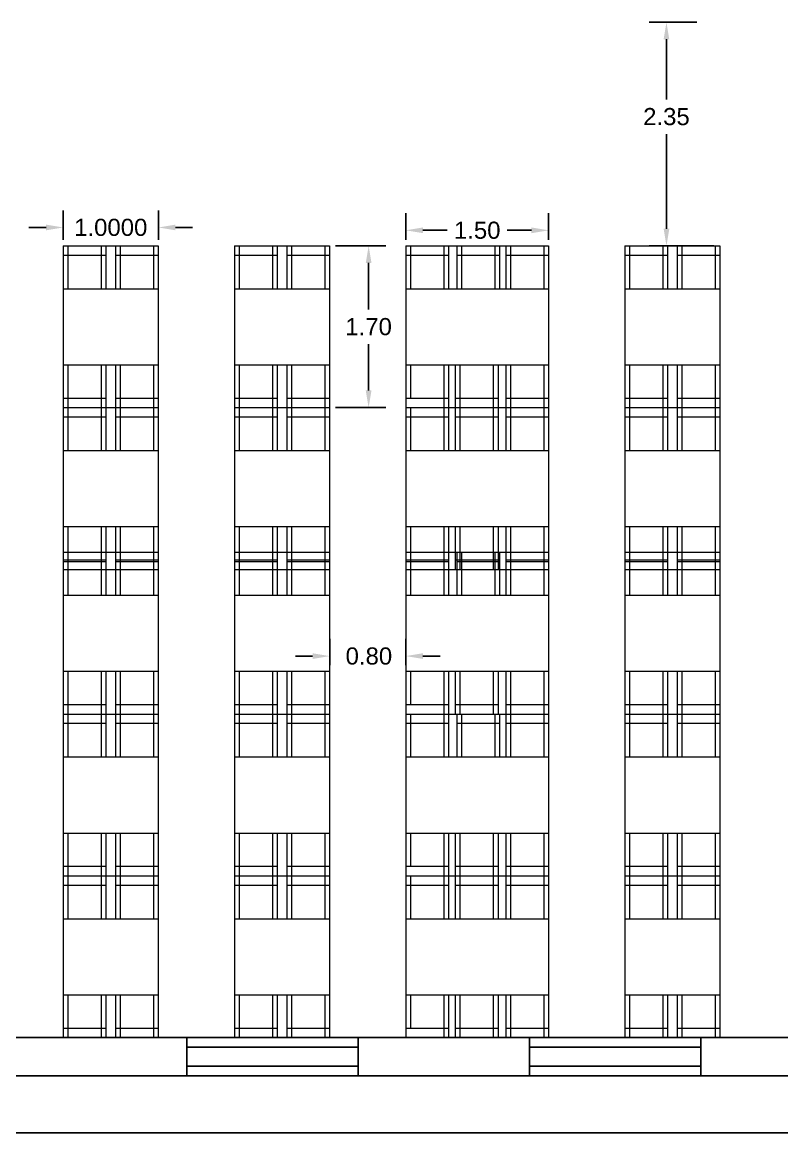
# Model space of a CAD drawing. Header units: inches. Extents: x 101 to 668, y -217 to 99.
# Drawn here: x 313.5 to 321.48, y 25.59 to 37.26 of the extents above; entities that cross this region are included whole.
import ezdxf

# ---------------------------------------------------------------- set-up
doc = ezdxf.new("R2010")
doc.units = ezdxf.units.IN
doc.header["$MEASUREMENT"] = 0
doc.layers.add('FUR', color=1, linetype='Continuous', lineweight=15)
doc.styles.get("Standard").update_dxf_attribs({"font": 'arial.ttf'})
doc.dimstyles.get("Standard").update_dxf_attribs({"dimtxt": 0.18, "dimasz": 0.18, "dimexe": 0.18, "dimexo": 0.0625, "dimgap": 0.09, "dimtad": 0, "dimtih": 1, "dimtoh": 1, "dimdec": 4, "dimzin": 0, "dimdsep": 46, "dimtxsty": 'Standard', "dimcen": 0.09, "dimadec": 0, "dimazin": 0, "dimtfac": 1, "dimtdec": 4, "dimtofl": 0, "dimtmove": 0, "dimatfit": 3, "dimfxl": 1, "dimtolj": 1, "dimtzin": 0, "dimarcsym": 0})

# ---------------------------------------------------------------- blocks, each defined once
blk = doc.blocks.new('*D119')
at = {"color": 0, "lineweight": -2}
for p, q in [((316.73, 30.505), (316.73, 30.782)), ((317.53, 30.505), (317.53, 30.782)), ((316.55, 30.602), (316.37, 30.602)), ((317.71, 30.602), (317.89, 30.602))]:
    blk.add_line(p, q, dxfattribs=at)
at = {"color": 0}
for points in [[(316.55, 30.632), (316.55, 30.572), (316.73, 30.602)], [(317.71, 30.632), (317.71, 30.572), (317.53, 30.602)]]:
    blk.add_solid(points, dxfattribs=at)
at = {"layer": 'Defpoints', "color": 0}
for p in [(317.53, 30.602), (316.73, 30.443), (317.53, 30.443)]:
    blk.add_point(p, dxfattribs=at)
at = {"color": 0, "insert": (317.142, 30.602), "char_height": 0.18, "attachment_point": 5}
blk.add_mtext('\\A1;0.80', dxfattribs=at)
blk = doc.blocks.new('*D121')
at = {"color": 0, "lineweight": -2}
for p, q in [((320.587, 37.263), (320.088, 37.263)), ((320.268, 37.083), (320.268, 36.452)), ((320.268, 35.093), (320.268, 36.088)), ((320.767, 34.913), (320.088, 34.913))]:
    blk.add_line(p, q, dxfattribs=at)
at = {"color": 0}
for points in [[(320.238, 37.083), (320.298, 37.083), (320.268, 37.263)], [(320.238, 35.093), (320.298, 35.093), (320.268, 34.913)]]:
    blk.add_solid(points, dxfattribs=at)
at = {"layer": 'Defpoints', "color": 0}
for p in [(320.268, 37.263), (320.65, 37.263), (320.83, 34.913)]:
    blk.add_point(p, dxfattribs=at)
at = {"color": 0, "insert": (320.268, 36.27), "char_height": 0.18, "attachment_point": 5}
blk.add_mtext('\\A1;2.35', dxfattribs=at)
blk = doc.blocks.new('*D122')
at = {"color": 0, "lineweight": -2}
for p, q in [((317.53, 34.975), (317.53, 35.256)), ((319.03, 34.975), (319.03, 35.256)), ((317.71, 35.076), (317.965, 35.076)), ((318.85, 35.076), (318.595, 35.076))]:
    blk.add_line(p, q, dxfattribs=at)
at = {"color": 0}
for points in [[(317.71, 35.106), (317.71, 35.046), (317.53, 35.076)], [(318.85, 35.106), (318.85, 35.046), (319.03, 35.076)]]:
    blk.add_solid(points, dxfattribs=at)
at = {"layer": 'Defpoints', "color": 0}
for p in [(319.03, 35.076), (317.53, 34.913), (319.03, 34.913)]:
    blk.add_point(p, dxfattribs=at)
at = {"color": 0, "insert": (318.28, 35.076), "char_height": 0.18, "attachment_point": 5}
blk.add_mtext('\\A1;1.50', dxfattribs=at)
blk = doc.blocks.new('*D123')
at = {"color": 0, "lineweight": -2}
for p, q in [((316.792, 34.913), (317.319, 34.913)), ((317.139, 34.733), (317.139, 34.245)), ((317.139, 33.393), (317.139, 33.881)), ((316.792, 33.213), (317.319, 33.213))]:
    blk.add_line(p, q, dxfattribs=at)
at = {"color": 0}
for points in [[(317.109, 34.733), (317.169, 34.733), (317.139, 34.913)], [(317.109, 33.393), (317.169, 33.393), (317.139, 33.213)]]:
    blk.add_solid(points, dxfattribs=at)
at = {"layer": 'Defpoints', "color": 0}
for p in [(316.73, 34.913), (317.139, 34.913), (316.73, 33.213)]:
    blk.add_point(p, dxfattribs=at)
at = {"color": 0, "insert": (317.139, 34.063), "char_height": 0.18, "attachment_point": 5}
blk.add_mtext('\\A1;1.70', dxfattribs=at)
blk = doc.blocks.new('*D124')
at = {"color": 0, "lineweight": -2}
for p, q in [((313.93, 34.975), (313.93, 35.286)), ((314.93, 34.975), (314.93, 35.286)), ((313.75, 35.106), (313.57, 35.106)), ((315.11, 35.106), (315.29, 35.106))]:
    blk.add_line(p, q, dxfattribs=at)
at = {"color": 0}
for points in [[(313.75, 35.136), (313.75, 35.076), (313.93, 35.106)], [(315.11, 35.136), (315.11, 35.076), (314.93, 35.106)]]:
    blk.add_solid(points, dxfattribs=at)
at = {"layer": 'Defpoints', "color": 0}
for p in [(314.93, 35.106), (313.93, 34.913), (314.93, 34.913)]:
    blk.add_point(p, dxfattribs=at)
at = {"color": 0, "insert": (314.43, 35.106), "char_height": 0.18, "attachment_point": 5}
blk.add_mtext('\\A1;1.0000', dxfattribs=at)

msp = doc.modelspace()

# ---------------------------------------------------------------- linework, layer by layer
for p, q in [((313.92974, 33.21289), (313.92974, 33.21289)), ((313.92974, 29.99289), (313.92974, 29.99289)), ((317.52974, 29.99289), (317.52974, 29.99289)), ((309.82974, 26.59289), (327.37474, 26.59289)), ((315.22974, 26.59289), (315.22974, 26.19289)), ((315.22974, 26.59289), (315.22974, 26.19289)), ((315.22974, 26.49289), (317.02974, 26.49289)), ((317.02974, 26.59289), (317.02974, 26.19289)), ((318.82974, 26.59289), (318.82974, 26.19289)), ((318.82974, 26.59289), (318.82974, 26.19289)), ((318.82974, 26.49289), (320.62974, 26.49289)), ((320.62974, 26.59289), (320.62974, 26.19289)), ((315.22974, 26.29289), (317.02974, 26.29289)), ((318.82974, 26.29289), (320.62974, 26.29289)), ((309.42974, 26.19289), (325.44974, 26.19289)), ((315.22974, 26.19289), (315.22974, 26.19289)), ((318.82974, 26.19289), (318.82974, 26.19289)), ((311.47974, 25.59289), (324.37974, 25.59289))]:
    msp.add_line(p, q)
at = {"layer": 'FUR', "lineweight": 20}
for p, q in [((313.92974, 34.91289), (313.92974, 33.21289)), ((313.92974, 34.91289), (314.37974, 34.91289)), ((313.92974, 34.91289), (314.92974, 34.91289)), ((313.97974, 34.91289), (313.97974, 34.46289)), ((314.32974, 34.91289), (314.32974, 34.46289)), ((314.37974, 34.91289), (314.37974, 34.46289)), ((314.47974, 34.91289), (314.92974, 34.91289)), ((314.47974, 34.91289), (314.47974, 34.46289)), ((314.52974, 34.91289), (314.52974, 34.46289)), ((314.87974, 34.91289), (314.87974, 34.46289)), ((314.92974, 34.91289), (314.92974, 34.46289)), ((314.92974, 34.91289), (314.92974, 33.66289)), ((315.72974, 34.91289), (315.72974, 33.66289)), ((315.72974, 34.91289), (315.72974, 33.21289)), ((315.72974, 34.91289), (315.72974, 34.46289)), ((315.72974, 34.91289), (316.17974, 34.91289)), ((315.72974, 34.91289), (316.72974, 34.91289)), ((315.77974, 34.91289), (315.77974, 34.46289)), ((316.12974, 34.91289), (316.12974, 34.46289)), ((316.17974, 34.91289), (316.17974, 34.46289)), ((316.27974, 34.91289), (316.72974, 34.91289)), ((316.27974, 34.91289), (316.27974, 34.46289)), ((316.32974, 34.91289), (316.32974, 34.46289)), ((316.67974, 34.91289), (316.67974, 34.46289)), ((316.72974, 34.91289), (316.72974, 34.46289)), ((316.72974, 34.91289), (316.72974, 33.66289)), ((317.52974, 34.91289), (317.52974, 33.66289)), ((317.52974, 34.91289), (317.52974, 34.46289)), ((317.52974, 34.91289), (317.97974, 34.91289)), ((317.52974, 34.91289), (319.02974, 34.91289)), ((317.57974, 34.91289), (317.57974, 34.46289)), ((317.92974, 34.91289), (317.92974, 34.46289)), ((317.97974, 34.91289), (317.97974, 34.46289)), ((318.06439, 34.91289), (318.06439, 34.46289)), ((318.11439, 34.91289), (318.11439, 34.46289)), ((318.17974, 34.91289), (318.62974, 34.91289)), ((318.46439, 34.91289), (318.46439, 34.46289)), ((318.51439, 34.91289), (318.51439, 34.46289)), ((318.57974, 34.91289), (318.57974, 34.46289)), ((318.62974, 34.91289), (318.62974, 34.46289)), ((318.97974, 34.91289), (318.97974, 34.46289)), ((319.02974, 34.91289), (319.02974, 33.21289)), ((319.02974, 34.91289), (319.02974, 34.46289)), ((319.82974, 34.91289), (319.82974, 33.21289)), ((319.82974, 34.91289), (320.27974, 34.91289)), ((319.82974, 34.91289), (320.82974, 34.91289)), ((319.87974, 34.91289), (319.87974, 34.46289)), ((320.22974, 34.91289), (320.22974, 34.46289)), ((320.27974, 34.91289), (320.27974, 34.46289)), ((320.37974, 34.91289), (320.82974, 34.91289)), ((320.37974, 34.91289), (320.37974, 34.46289)), ((320.42974, 34.91289), (320.42974, 34.46289)), ((320.77974, 34.91289), (320.77974, 34.46289)), ((320.82974, 34.91289), (320.82974, 34.46289)), ((320.82974, 34.91289), (320.82974, 33.66289)), ((314.37974, 34.81289), (313.92974, 34.81289)), ((314.92974, 34.81289), (314.47974, 34.81289)), ((316.17974, 34.81289), (315.72974, 34.81289)), ((316.72974, 34.81289), (316.27974, 34.81289)), ((317.97974, 34.81289), (317.52974, 34.81289)), ((318.51439, 34.81289), (318.06439, 34.81289)), ((319.02974, 34.81289), (318.57974, 34.81289)), ((320.27974, 34.81289), (319.82974, 34.81289)), ((320.82974, 34.81289), (320.37974, 34.81289)), ((314.47974, 34.66289), (314.47974, 34.46289)), ((315.72974, 34.66289), (315.72974, 34.46289)), ((316.27974, 34.66289), (316.27974, 34.46289)), ((317.52974, 34.66289), (317.52974, 34.46289)), ((318.06439, 34.66289), (318.06439, 34.46289)), ((320.37974, 34.66289), (320.37974, 34.46289)), ((313.92974, 34.46289), (314.47974, 34.46289)), ((314.47974, 34.46289), (314.92974, 34.46289)), ((315.72974, 34.46289), (315.72974, 33.66289)), ((315.72974, 34.46289), (316.27974, 34.46289)), ((316.27974, 34.46289), (316.72974, 34.46289)), ((317.52974, 34.46289), (318.06439, 34.46289)), ((317.52974, 34.46289), (317.52974, 33.66289)), ((318.06439, 34.46289), (318.57974, 34.46289)), ((318.57974, 34.46289), (319.02974, 34.46289)), ((319.82974, 34.46289), (320.37974, 34.46289)), ((320.37974, 34.46289), (320.82974, 34.46289)), ((313.92974, 33.66289), (314.47974, 33.66289)), ((313.97974, 33.66289), (313.97974, 33.21289)), ((314.32974, 33.66289), (314.32974, 33.21289)), ((314.37974, 33.66289), (314.37974, 33.21289)), ((314.47974, 33.66289), (314.92974, 33.66289)), ((314.47974, 33.66289), (314.47974, 33.21289)), ((314.52974, 33.66289), (314.52974, 33.21289)), ((314.87974, 33.66289), (314.87974, 33.21289)), ((314.92974, 33.66289), (314.92974, 33.21289)), ((314.92974, 33.66289), (314.92974, 33.21289)), ((315.72974, 33.66289), (315.72974, 33.21289)), ((315.72974, 33.66289), (316.27974, 33.66289)), ((315.77974, 33.66289), (315.77974, 33.21289)), ((316.12974, 33.66289), (316.12974, 33.21289)), ((316.17974, 33.66289), (316.17974, 33.21289)), ((316.27974, 33.66289), (316.72974, 33.66289)), ((316.27974, 33.66289), (316.27974, 33.21289)), ((316.32974, 33.66289), (316.32974, 33.21289)), ((316.67974, 33.66289), (316.67974, 33.21289)), ((316.72974, 33.66289), (316.72974, 33.21289)), ((316.72974, 33.66289), (316.72974, 33.21289)), ((317.52974, 33.66289), (318.04895, 33.66289)), ((317.52974, 33.66289), (317.52974, 33.21289)), ((317.57974, 33.66289), (317.57974, 33.31289)), ((317.92974, 33.66289), (317.92974, 33.21289)), ((317.97974, 33.66289), (317.97974, 33.21289)), ((318.04895, 33.66289), (318.57974, 33.66289)), ((318.04895, 33.66289), (318.04895, 33.21289)), ((318.09895, 33.66289), (318.09895, 33.21289)), ((318.44895, 33.66289), (318.44895, 33.21289)), ((318.49895, 33.66289), (318.49895, 33.21289)), ((318.57974, 33.66289), (319.02974, 33.66289)), ((318.57974, 33.66289), (318.57974, 33.21289)), ((318.62974, 33.66289), (318.62974, 33.21289)), ((318.97974, 33.66289), (318.97974, 33.21289)), ((319.02974, 33.66289), (319.02974, 33.21289)), ((319.82974, 33.66289), (320.37974, 33.66289)), ((319.87974, 33.66289), (319.87974, 33.21289)), ((320.22974, 33.66289), (320.22974, 33.21289)), ((320.27974, 33.66289), (320.27974, 33.21289)), ((320.37974, 33.66289), (320.82974, 33.66289)), ((320.37974, 33.66289), (320.37974, 33.21289)), ((320.42974, 33.66289), (320.42974, 33.21289)), ((320.77974, 33.66289), (320.77974, 33.21289)), ((320.82974, 33.66289), (320.82974, 33.21289)), ((320.82974, 33.66289), (320.82974, 33.21289)), ((313.92974, 33.31289), (314.37974, 33.31289)), ((314.47974, 33.31289), (314.92974, 33.31289)), ((315.72974, 33.31289), (316.17974, 33.31289)), ((316.27974, 33.31289), (316.72974, 33.31289)), ((317.52974, 33.31289), (317.97974, 33.31289)), ((318.04895, 33.31289), (318.49895, 33.31289)), ((318.57974, 33.31289), (319.02974, 33.31289)), ((319.82974, 33.31289), (320.27974, 33.31289)), ((320.37974, 33.31289), (320.82974, 33.31289)), ((313.92974, 33.21289), (314.37974, 33.21289)), ((313.92974, 33.21289), (314.92974, 33.21289)), ((313.92974, 33.21289), (313.92974, 31.51289)), ((313.92974, 33.21289), (314.37974, 33.21289)), ((313.92974, 33.21289), (314.92974, 33.21289)), ((313.97974, 33.21289), (313.97974, 32.76289)), ((314.32974, 33.21289), (314.32974, 32.76289)), ((314.37974, 33.21289), (314.37974, 32.76289)), ((314.47974, 33.21289), (314.92974, 33.21289)), ((314.47974, 33.21289), (314.47974, 32.76289)), ((314.52974, 33.21289), (314.52974, 32.76289)), ((314.57974, 33.21289), (314.92974, 33.21289)), ((314.87974, 33.21289), (314.87974, 32.76289)), ((314.92974, 33.21289), (314.92974, 32.76289)), ((314.92974, 33.21289), (314.92974, 31.96289)), ((315.72974, 33.21289), (316.17974, 33.21289)), ((315.72974, 33.21289), (316.72974, 33.21289)), ((315.72974, 33.21289), (315.72974, 31.96289)), ((315.72974, 33.21289), (315.72974, 32.76289)), ((315.72974, 33.21289), (315.72974, 31.51289)), ((315.72974, 33.21289), (316.17974, 33.21289)), ((315.72974, 33.21289), (316.72974, 33.21289)), ((315.77974, 33.21289), (315.77974, 32.76289)), ((316.12974, 33.21289), (316.12974, 32.76289)), ((316.17974, 33.21289), (316.17974, 32.76289)), ((316.27974, 33.21289), (316.72974, 33.21289)), ((316.27974, 33.21289), (316.27974, 32.76289)), ((316.32974, 33.21289), (316.32974, 32.76289)), ((316.37974, 33.21289), (316.72974, 33.21289)), ((316.67974, 33.21289), (316.67974, 32.76289)), ((316.72974, 33.21289), (316.72974, 32.76289)), ((316.72974, 33.21289), (316.72974, 31.96289)), ((317.52974, 33.21289), (317.97974, 33.21289)), ((317.52974, 33.21289), (319.02974, 33.21289)), ((317.52974, 33.21289), (317.52974, 31.96289)), ((317.52974, 33.21289), (317.52974, 32.76289)), ((317.52974, 33.21289), (317.97974, 33.21289)), ((317.52974, 33.21289), (319.02974, 33.21289)), ((317.57974, 33.21289), (317.57974, 32.76289)), ((317.92974, 33.21289), (317.92974, 32.76289)), ((317.97974, 33.21289), (317.97974, 32.76289)), ((318.04895, 33.21289), (318.04895, 32.76289)), ((318.09895, 33.21289), (318.09895, 32.76289)), ((318.17974, 33.21289), (318.62974, 33.21289)), ((318.17974, 33.21289), (318.62974, 33.21289)), ((318.44895, 33.21289), (318.44895, 32.76289)), ((318.49895, 33.21289), (318.49895, 32.76289)), ((318.57974, 33.21289), (318.57974, 32.76289)), ((318.62974, 33.21289), (318.62974, 32.76289)), ((318.97974, 33.21289), (318.97974, 32.76289)), ((319.02974, 33.21289), (319.02974, 31.51289)), ((319.02974, 33.21289), (319.02974, 32.76289)), ((319.82974, 33.21289), (320.27974, 33.21289)), ((319.82974, 33.21289), (320.82974, 33.21289)), ((319.82974, 33.21289), (319.82974, 31.51289)), ((319.82974, 33.21289), (319.82974, 31.51289)), ((319.82974, 33.21289), (320.27974, 33.21289)), ((319.82974, 33.21289), (320.82974, 33.21289)), ((319.87974, 33.21289), (319.87974, 32.76289)), ((320.22974, 33.21289), (320.22974, 32.76289)), ((320.27974, 33.21289), (320.27974, 32.76289)), ((320.37974, 33.21289), (320.82974, 33.21289)), ((320.37974, 33.21289), (320.37974, 32.76289)), ((320.42974, 33.21289), (320.42974, 32.76289)), ((320.47974, 33.21289), (320.82974, 33.21289)), ((320.77974, 33.21289), (320.77974, 32.76289)), ((320.82974, 33.21289), (320.82974, 32.76289)), ((320.82974, 33.21289), (320.82974, 31.96289)), ((314.37974, 33.11289), (313.92974, 33.11289)), ((314.92974, 33.11289), (314.47974, 33.11289)), ((316.17974, 33.11289), (315.72974, 33.11289)), ((316.72974, 33.11289), (316.27974, 33.11289)), ((317.97974, 33.11289), (317.52974, 33.11289)), ((318.49895, 33.11289), (318.04895, 33.11289)), ((319.02974, 33.11289), (318.57974, 33.11289)), ((320.27974, 33.11289), (319.82974, 33.11289)), ((320.82974, 33.11289), (320.37974, 33.11289)), ((314.47974, 32.96289), (314.47974, 32.76289)), ((315.72974, 32.96289), (315.72974, 32.76289)), ((316.27974, 32.96289), (316.27974, 32.76289)), ((317.52974, 32.96289), (317.52974, 32.76289)), ((320.37974, 32.96289), (320.37974, 32.76289)), ((313.92974, 32.76289), (314.47974, 32.76289)), ((314.47974, 32.76289), (314.92974, 32.76289)), ((315.72974, 32.76289), (315.72974, 31.96289)), ((315.72974, 32.76289), (316.27974, 32.76289)), ((316.27974, 32.76289), (316.72974, 32.76289)), ((317.52974, 32.76289), (318.06439, 32.76289)), ((317.52974, 32.76289), (317.52974, 31.96289)), ((318.06439, 32.76289), (318.57974, 32.76289)), ((318.57974, 32.76289), (319.02974, 32.76289)), ((319.82974, 32.76289), (320.37974, 32.76289)), ((320.37974, 32.76289), (320.82974, 32.76289)), ((313.92974, 31.96289), (314.47974, 31.96289)), ((313.97974, 31.96289), (313.97974, 31.51289)), ((314.32974, 31.96289), (314.32974, 31.51289)), ((314.37974, 31.96289), (314.37974, 31.51289)), ((314.47974, 31.96289), (314.92974, 31.96289)), ((314.47974, 31.96289), (314.47974, 31.51289)), ((314.52974, 31.96289), (314.52974, 31.51289)), ((314.87974, 31.96289), (314.87974, 31.51289)), ((314.92974, 31.96289), (314.92974, 31.51289)), ((314.92974, 31.96289), (314.92974, 31.51289)), ((315.72974, 31.96289), (315.72974, 31.51289)), ((315.72974, 31.96289), (316.27974, 31.96289)), ((315.77974, 31.96289), (315.77974, 31.51289)), ((316.12974, 31.96289), (316.12974, 31.51289)), ((316.17974, 31.96289), (316.17974, 31.51289)), ((316.27974, 31.96289), (316.72974, 31.96289)), ((316.27974, 31.96289), (316.27974, 31.51289)), ((316.32974, 31.96289), (316.32974, 31.51289)), ((316.67974, 31.96289), (316.67974, 31.51289)), ((316.72974, 31.96289), (316.72974, 31.51289)), ((316.72974, 31.96289), (316.72974, 31.51289)), ((317.52974, 31.96289), (318.04895, 31.96289)), ((317.52974, 31.96289), (317.52974, 31.51289)), ((317.57974, 31.96289), (317.57974, 31.61289)), ((317.92974, 31.96289), (317.92974, 31.51289)), ((317.97974, 31.96289), (317.97974, 31.51289)), ((318.04895, 31.96289), (318.57974, 31.96289)), ((318.04895, 31.96289), (318.04895, 31.51289)), ((318.09895, 31.96289), (318.09895, 31.51289)), ((318.44895, 31.96289), (318.44895, 31.51289)), ((318.49895, 31.96289), (318.49895, 31.51289)), ((318.57974, 31.96289), (319.02974, 31.96289)), ((318.57974, 31.96289), (318.57974, 31.51289)), ((318.62974, 31.96289), (318.62974, 31.51289)), ((318.97974, 31.96289), (318.97974, 31.51289)), ((319.02974, 31.96289), (319.02974, 31.51289)), ((319.82974, 31.96289), (320.37974, 31.96289)), ((319.87974, 31.96289), (319.87974, 31.51289)), ((320.22974, 31.96289), (320.22974, 31.51289)), ((320.27974, 31.96289), (320.27974, 31.51289)), ((320.37974, 31.96289), (320.82974, 31.96289)), ((320.37974, 31.96289), (320.37974, 31.51289)), ((320.42974, 31.96289), (320.42974, 31.51289)), ((320.77974, 31.96289), (320.77974, 31.51289)), ((320.82974, 31.96289), (320.82974, 31.51289)), ((320.82974, 31.96289), (320.82974, 31.51289)), ((313.92974, 31.69289), (313.92974, 29.99289)), ((313.92974, 31.69289), (314.37974, 31.69289)), ((313.92974, 31.69289), (314.92974, 31.69289)), ((313.97974, 31.69289), (313.97974, 31.24289)), ((314.32974, 31.69289), (314.32974, 31.24289)), ((314.37974, 31.69289), (314.37974, 31.24289)), ((314.47974, 31.69289), (314.92974, 31.69289)), ((314.47974, 31.69289), (314.47974, 31.24289)), ((314.52974, 31.69289), (314.52974, 31.24289)), ((314.87974, 31.69289), (314.87974, 31.24289)), ((314.92974, 31.69289), (314.92974, 31.24289)), ((314.92974, 31.69289), (314.92974, 30.44289)), ((315.72974, 31.69289), (315.72974, 30.44289)), ((315.72974, 31.69289), (315.72974, 29.99289)), ((315.72974, 31.69289), (315.72974, 31.24289)), ((315.72974, 31.69289), (316.17974, 31.69289)), ((315.72974, 31.69289), (316.72974, 31.69289)), ((315.77974, 31.69289), (315.77974, 31.24289)), ((316.12974, 31.69289), (316.12974, 31.24289)), ((316.17974, 31.69289), (316.17974, 31.24289)), ((316.27974, 31.69289), (316.72974, 31.69289)), ((316.27974, 31.69289), (316.27974, 31.24289)), ((316.32974, 31.69289), (316.32974, 31.24289)), ((316.67974, 31.69289), (316.67974, 31.24289)), ((316.72974, 31.69289), (316.72974, 31.24289)), ((316.72974, 31.69289), (316.72974, 30.44289)), ((317.52974, 31.69289), (317.52974, 30.44289)), ((317.52974, 31.69289), (317.52974, 31.24289)), ((317.52974, 31.69289), (317.97974, 31.69289)), ((317.52974, 31.69289), (319.02974, 31.69289)), ((317.57974, 31.69289), (317.57974, 31.24289)), ((317.92974, 31.69289), (317.92974, 31.24289)), ((317.97974, 31.69289), (317.97974, 31.24289)), ((318.06439, 31.69289), (318.06439, 31.24289)), ((318.11439, 31.69289), (318.11439, 31.24289)), ((318.17974, 31.69289), (318.62974, 31.69289)), ((318.46439, 31.69289), (318.46439, 31.24289)), ((318.51439, 31.69289), (318.51439, 31.24289)), ((318.57974, 31.69289), (318.57974, 31.24289)), ((318.62974, 31.69289), (318.62974, 31.24289)), ((318.97974, 31.69289), (318.97974, 31.24289)), ((319.02974, 31.69289), (319.02974, 29.99289)), ((319.02974, 31.69289), (319.02974, 31.24289)), ((319.82974, 31.69289), (319.82974, 29.99289)), ((319.82974, 31.69289), (320.27974, 31.69289)), ((319.82974, 31.69289), (320.82974, 31.69289)), ((319.87974, 31.69289), (319.87974, 31.24289)), ((320.22974, 31.69289), (320.22974, 31.24289)), ((320.27974, 31.69289), (320.27974, 31.24289)), ((320.37974, 31.69289), (320.82974, 31.69289)), ((320.37974, 31.69289), (320.37974, 31.24289)), ((320.42974, 31.69289), (320.42974, 31.24289)), ((320.77974, 31.69289), (320.77974, 31.24289)), ((320.82974, 31.69289), (320.82974, 31.24289)), ((320.82974, 31.69289), (320.82974, 30.44289)), ((313.92974, 31.61289), (314.37974, 31.61289)), ((314.37974, 31.59289), (313.92974, 31.59289)), ((313.92974, 31.51289), (314.37974, 31.51289)), ((313.92974, 31.51289), (314.92974, 31.51289)), ((314.47974, 31.61289), (314.92974, 31.61289)), ((314.92974, 31.59289), (314.47974, 31.59289)), ((314.57974, 31.51289), (314.92974, 31.51289)), ((315.72974, 31.61289), (316.17974, 31.61289)), ((316.17974, 31.59289), (315.72974, 31.59289)), ((315.72974, 31.51289), (316.17974, 31.51289)), ((315.72974, 31.51289), (316.72974, 31.51289)), ((316.27974, 31.61289), (316.72974, 31.61289)), ((316.72974, 31.59289), (316.27974, 31.59289)), ((316.37974, 31.51289), (316.72974, 31.51289)), ((317.52974, 31.61289), (317.97974, 31.61289)), ((317.97974, 31.59289), (317.52974, 31.59289)), ((317.52974, 31.51289), (317.97974, 31.51289)), ((317.52974, 31.51289), (319.02974, 31.51289)), ((318.04895, 31.61289), (318.49895, 31.61289)), ((318.51439, 31.59289), (318.06439, 31.59289)), ((318.17974, 31.51289), (318.62974, 31.51289)), ((318.57974, 31.61289), (319.02974, 31.61289)), ((319.02974, 31.59289), (318.57974, 31.59289)), ((319.82974, 31.61289), (320.27974, 31.61289)), ((320.27974, 31.59289), (319.82974, 31.59289)), ((319.82974, 31.51289), (320.27974, 31.51289)), ((319.82974, 31.51289), (320.82974, 31.51289)), ((320.37974, 31.61289), (320.82974, 31.61289)), ((320.82974, 31.59289), (320.37974, 31.59289)), ((320.47974, 31.51289), (320.82974, 31.51289)), ((314.47974, 31.44289), (314.47974, 31.24289)), ((315.72974, 31.44289), (315.72974, 31.24289)), ((316.27974, 31.44289), (316.27974, 31.24289)), ((317.52974, 31.44289), (317.52974, 31.24289)), ((318.06439, 31.44289), (318.06439, 31.24289)), ((320.37974, 31.44289), (320.37974, 31.24289)), ((313.92974, 31.24289), (314.47974, 31.24289)), ((314.47974, 31.24289), (314.92974, 31.24289)), ((315.72974, 31.24289), (315.72974, 30.44289)), ((315.72974, 31.24289), (316.27974, 31.24289)), ((316.27974, 31.24289), (316.72974, 31.24289)), ((317.52974, 31.24289), (318.06439, 31.24289)), ((317.52974, 31.24289), (317.52974, 30.44289)), ((318.06439, 31.24289), (318.57974, 31.24289)), ((318.57974, 31.24289), (319.02974, 31.24289)), ((319.82974, 31.24289), (320.37974, 31.24289)), ((320.37974, 31.24289), (320.82974, 31.24289)), ((313.92974, 30.44289), (314.47974, 30.44289)), ((313.97974, 30.44289), (313.97974, 29.99289)), ((314.32974, 30.44289), (314.32974, 29.99289)), ((314.37974, 30.44289), (314.37974, 29.99289)), ((314.47974, 30.44289), (314.92974, 30.44289)), ((314.47974, 30.44289), (314.47974, 29.99289)), ((314.52974, 30.44289), (314.52974, 29.99289)), ((314.87974, 30.44289), (314.87974, 29.99289)), ((314.92974, 30.44289), (314.92974, 29.99289)), ((314.92974, 30.44289), (314.92974, 29.99289)), ((315.72974, 30.44289), (315.72974, 29.99289)), ((315.72974, 30.44289), (316.27974, 30.44289)), ((315.77974, 30.44289), (315.77974, 29.99289)), ((316.12974, 30.44289), (316.12974, 29.99289)), ((316.17974, 30.44289), (316.17974, 29.99289)), ((316.27974, 30.44289), (316.72974, 30.44289)), ((316.27974, 30.44289), (316.27974, 29.99289)), ((316.32974, 30.44289), (316.32974, 29.99289)), ((316.67974, 30.44289), (316.67974, 29.99289)), ((316.72974, 30.44289), (316.72974, 29.99289)), ((316.72974, 30.44289), (316.72974, 29.99289)), ((317.52974, 30.44289), (318.04895, 30.44289)), ((317.52974, 30.44289), (317.52974, 29.99289)), ((317.57974, 30.44289), (317.57974, 30.09289)), ((317.92974, 30.44289), (317.92974, 29.99289)), ((317.97974, 30.44289), (317.97974, 29.99289)), ((318.04895, 30.44289), (318.57974, 30.44289)), ((318.04895, 30.44289), (318.04895, 29.99289)), ((318.09895, 30.44289), (318.09895, 29.99289)), ((318.44895, 30.44289), (318.44895, 29.99289)), ((318.49895, 30.44289), (318.49895, 29.99289)), ((318.57974, 30.44289), (319.02974, 30.44289)), ((318.57974, 30.44289), (318.57974, 29.99289)), ((318.62974, 30.44289), (318.62974, 29.99289)), ((318.97974, 30.44289), (318.97974, 29.99289)), ((319.02974, 30.44289), (319.02974, 29.99289)), ((319.82974, 30.44289), (320.37974, 30.44289)), ((319.87974, 30.44289), (319.87974, 29.99289)), ((320.22974, 30.44289), (320.22974, 29.99289)), ((320.27974, 30.44289), (320.27974, 29.99289)), ((320.37974, 30.44289), (320.82974, 30.44289)), ((320.37974, 30.44289), (320.37974, 29.99289)), ((320.42974, 30.44289), (320.42974, 29.99289)), ((320.77974, 30.44289), (320.77974, 29.99289)), ((320.82974, 30.44289), (320.82974, 29.99289)), ((320.82974, 30.44289), (320.82974, 29.99289)), ((313.92974, 30.09289), (314.37974, 30.09289)), ((313.92974, 29.99289), (313.92974, 28.29289)), ((313.92974, 29.99289), (314.37974, 29.99289)), ((313.92974, 29.99289), (314.92974, 29.99289)), ((313.92974, 29.99289), (314.37974, 29.99289)), ((313.92974, 29.99289), (314.92974, 29.99289)), ((313.92974, 29.99289), (314.37974, 29.99289)), ((313.92974, 29.99289), (314.92974, 29.99289)), ((313.97974, 29.99289), (313.97974, 29.54289)), ((314.32974, 29.99289), (314.32974, 29.54289)), ((314.37974, 29.99289), (314.37974, 29.54289)), ((314.47974, 30.09289), (314.92974, 30.09289)), ((314.47974, 29.99289), (314.92974, 29.99289)), ((314.47974, 29.99289), (314.47974, 29.54289)), ((314.47974, 29.99289), (314.92974, 29.99289)), ((314.52974, 29.99289), (314.52974, 29.54289)), ((314.57974, 29.99289), (314.92974, 29.99289)), ((314.87974, 29.99289), (314.87974, 29.54289)), ((314.92974, 29.99289), (314.92974, 29.54289)), ((314.92974, 29.99289), (314.92974, 28.74289)), ((315.72974, 30.09289), (316.17974, 30.09289)), ((315.72974, 29.99289), (315.72974, 28.29289)), ((315.72974, 29.99289), (316.17974, 29.99289)), ((315.72974, 29.99289), (316.72974, 29.99289)), ((315.72974, 29.99289), (315.72974, 28.74289)), ((315.72974, 29.99289), (315.72974, 29.54289)), ((315.72974, 29.99289), (316.17974, 29.99289)), ((315.72974, 29.99289), (316.72974, 29.99289)), ((315.72974, 29.99289), (316.17974, 29.99289)), ((315.72974, 29.99289), (316.72974, 29.99289)), ((315.77974, 29.99289), (315.77974, 29.54289)), ((316.12974, 29.99289), (316.12974, 29.54289)), ((316.17974, 29.99289), (316.17974, 29.54289)), ((316.27974, 30.09289), (316.72974, 30.09289)), ((316.27974, 29.99289), (316.72974, 29.99289)), ((316.27974, 29.99289), (316.27974, 29.54289)), ((316.27974, 29.99289), (316.72974, 29.99289)), ((316.32974, 29.99289), (316.32974, 29.54289)), ((316.37974, 29.99289), (316.72974, 29.99289)), ((316.67974, 29.99289), (316.67974, 29.54289)), ((316.72974, 29.99289), (316.72974, 29.54289)), ((316.72974, 29.99289), (316.72974, 28.74289)), ((317.52974, 30.09289), (317.97974, 30.09289)), ((317.52974, 29.99289), (317.52974, 28.74289)), ((317.52974, 29.99289), (317.52974, 29.54289)), ((317.52974, 29.99289), (317.97974, 29.99289)), ((317.52974, 29.99289), (319.02974, 29.99289)), ((317.52974, 29.99289), (317.97974, 29.99289)), ((317.52974, 29.99289), (319.02974, 29.99289)), ((317.52974, 29.99289), (317.97974, 29.99289)), ((317.52974, 29.99289), (319.02974, 29.99289)), ((317.57974, 29.99289), (317.57974, 29.54289)), ((317.92974, 29.99289), (317.92974, 29.54289)), ((317.97974, 29.99289), (317.97974, 29.54289)), ((318.04895, 30.09289), (318.49895, 30.09289)), ((318.06439, 29.99289), (318.06439, 29.54289)), ((318.11439, 29.99289), (318.11439, 29.54289)), ((318.17974, 29.99289), (318.62974, 29.99289)), ((318.17974, 29.99289), (318.62974, 29.99289)), ((318.17974, 29.99289), (318.62974, 29.99289)), ((318.46439, 29.99289), (318.46439, 29.54289)), ((318.51439, 29.99289), (318.51439, 29.54289)), ((318.57974, 30.09289), (319.02974, 30.09289)), ((318.57974, 29.99289), (318.57974, 29.54289)), ((318.62974, 29.99289), (318.62974, 29.54289)), ((318.97974, 29.99289), (318.97974, 29.54289)), ((319.02974, 29.99289), (319.02974, 28.29289)), ((319.02974, 29.99289), (319.02974, 29.54289)), ((319.82974, 30.09289), (320.27974, 30.09289)), ((319.82974, 29.99289), (319.82974, 28.29289)), ((319.82974, 29.99289), (319.82974, 28.29289)), ((319.82974, 29.99289), (320.27974, 29.99289)), ((319.82974, 29.99289), (320.82974, 29.99289)), ((319.82974, 29.99289), (320.27974, 29.99289)), ((319.82974, 29.99289), (320.82974, 29.99289)), ((319.82974, 29.99289), (320.27974, 29.99289)), ((319.82974, 29.99289), (320.82974, 29.99289)), ((319.87974, 29.99289), (319.87974, 29.54289)), ((320.22974, 29.99289), (320.22974, 29.54289)), ((320.27974, 29.99289), (320.27974, 29.54289)), ((320.37974, 30.09289), (320.82974, 30.09289)), ((320.37974, 29.99289), (320.82974, 29.99289)), ((320.37974, 29.99289), (320.37974, 29.54289)), ((320.37974, 29.99289), (320.82974, 29.99289)), ((320.42974, 29.99289), (320.42974, 29.54289)), ((320.47974, 29.99289), (320.82974, 29.99289)), ((320.77974, 29.99289), (320.77974, 29.54289)), ((320.82974, 29.99289), (320.82974, 29.54289)), ((320.82974, 29.99289), (320.82974, 28.74289)), ((314.37974, 29.89289), (313.92974, 29.89289)), ((314.92974, 29.89289), (314.47974, 29.89289)), ((316.17974, 29.89289), (315.72974, 29.89289)), ((316.72974, 29.89289), (316.27974, 29.89289)), ((317.97974, 29.89289), (317.52974, 29.89289)), ((318.51439, 29.89289), (318.06439, 29.89289)), ((319.02974, 29.89289), (318.57974, 29.89289)), ((320.27974, 29.89289), (319.82974, 29.89289)), ((320.82974, 29.89289), (320.37974, 29.89289)), ((314.47974, 29.74289), (314.47974, 29.54289)), ((315.72974, 29.74289), (315.72974, 29.54289)), ((316.27974, 29.74289), (316.27974, 29.54289)), ((317.52974, 29.74289), (317.52974, 29.54289)), ((318.06439, 29.74289), (318.06439, 29.54289)), ((320.37974, 29.74289), (320.37974, 29.54289)), ((313.92974, 29.54289), (314.47974, 29.54289)), ((314.47974, 29.54289), (314.92974, 29.54289)), ((315.72974, 29.54289), (316.27974, 29.54289)), ((315.72974, 29.54289), (315.72974, 28.74289)), ((316.27974, 29.54289), (316.72974, 29.54289)), ((317.52974, 29.54289), (318.06439, 29.54289)), ((317.52974, 29.54289), (317.52974, 28.74289)), ((318.06439, 29.54289), (318.57974, 29.54289)), ((318.57974, 29.54289), (319.02974, 29.54289)), ((319.82974, 29.54289), (320.37974, 29.54289)), ((320.37974, 29.54289), (320.82974, 29.54289)), ((313.92974, 28.74289), (314.47974, 28.74289)), ((313.97974, 28.74289), (313.97974, 28.29289)), ((314.32974, 28.74289), (314.32974, 28.29289)), ((314.37974, 28.74289), (314.37974, 28.29289)), ((314.47974, 28.74289), (314.92974, 28.74289)), ((314.47974, 28.74289), (314.47974, 28.29289)), ((314.52974, 28.74289), (314.52974, 28.29289)), ((314.87974, 28.74289), (314.87974, 28.29289)), ((314.92974, 28.74289), (314.92974, 28.29289)), ((314.92974, 28.74289), (314.92974, 28.29289)), ((315.72974, 28.74289), (316.27974, 28.74289)), ((315.72974, 28.74289), (315.72974, 28.29289)), ((315.77974, 28.74289), (315.77974, 28.29289)), ((316.12974, 28.74289), (316.12974, 28.29289)), ((316.17974, 28.74289), (316.17974, 28.29289)), ((316.27974, 28.74289), (316.72974, 28.74289)), ((316.27974, 28.74289), (316.27974, 28.29289)), ((316.32974, 28.74289), (316.32974, 28.29289)), ((316.67974, 28.74289), (316.67974, 28.29289)), ((316.72974, 28.74289), (316.72974, 28.29289)), ((316.72974, 28.74289), (316.72974, 28.29289)), ((317.52974, 28.74289), (318.04895, 28.74289)), ((317.52974, 28.74289), (317.52974, 28.29289)), ((317.57974, 28.74289), (317.57974, 28.39289)), ((317.92974, 28.74289), (317.92974, 28.29289)), ((317.97974, 28.74289), (317.97974, 28.29289)), ((318.04895, 28.74289), (318.57974, 28.74289)), ((318.04895, 28.74289), (318.04895, 28.29289)), ((318.09895, 28.74289), (318.09895, 28.29289)), ((318.44895, 28.74289), (318.44895, 28.29289)), ((318.49895, 28.74289), (318.49895, 28.29289)), ((318.57974, 28.74289), (319.02974, 28.74289)), ((318.57974, 28.74289), (318.57974, 28.29289)), ((318.62974, 28.74289), (318.62974, 28.29289)), ((318.97974, 28.74289), (318.97974, 28.29289)), ((319.02974, 28.74289), (319.02974, 28.29289)), ((319.82974, 28.74289), (320.37974, 28.74289)), ((319.87974, 28.74289), (319.87974, 28.29289)), ((320.22974, 28.74289), (320.22974, 28.29289)), ((320.27974, 28.74289), (320.27974, 28.29289)), ((320.37974, 28.74289), (320.82974, 28.74289)), ((320.37974, 28.74289), (320.37974, 28.29289)), ((320.42974, 28.74289), (320.42974, 28.29289)), ((320.77974, 28.74289), (320.77974, 28.29289)), ((320.82974, 28.74289), (320.82974, 28.29289)), ((320.82974, 28.74289), (320.82974, 28.29289)), ((313.92974, 28.39289), (314.37974, 28.39289)), ((314.47974, 28.39289), (314.92974, 28.39289)), ((315.72974, 28.39289), (316.17974, 28.39289)), ((316.27974, 28.39289), (316.72974, 28.39289)), ((317.52974, 28.39289), (317.97974, 28.39289)), ((318.04895, 28.39289), (318.49895, 28.39289)), ((318.57974, 28.39289), (319.02974, 28.39289)), ((319.82974, 28.39289), (320.27974, 28.39289)), ((320.37974, 28.39289), (320.82974, 28.39289)), ((313.92974, 28.29289), (314.37974, 28.29289)), ((313.92974, 28.29289), (314.92974, 28.29289)), ((313.92974, 28.29289), (313.92974, 26.59289)), ((313.92974, 28.29289), (314.37974, 28.29289)), ((313.92974, 28.29289), (314.92974, 28.29289)), ((313.97974, 28.29289), (313.97974, 27.84289)), ((314.32974, 28.29289), (314.32974, 27.84289)), ((314.37974, 28.29289), (314.37974, 27.84289)), ((314.47974, 28.29289), (314.92974, 28.29289)), ((314.47974, 28.29289), (314.47974, 27.84289)), ((314.52974, 28.29289), (314.52974, 27.84289)), ((314.57974, 28.29289), (314.92974, 28.29289)), ((314.87974, 28.29289), (314.87974, 27.84289)), ((314.92974, 28.29289), (314.92974, 27.84289)), ((314.92974, 28.29289), (314.92974, 27.04289)), ((315.72974, 28.29289), (316.17974, 28.29289)), ((315.72974, 28.29289), (316.72974, 28.29289)), ((315.72974, 28.29289), (315.72974, 27.04289)), ((315.72974, 28.29289), (315.72974, 27.84289)), ((315.72974, 28.29289), (315.72974, 26.59289)), ((315.72974, 28.29289), (316.17974, 28.29289)), ((315.72974, 28.29289), (316.72974, 28.29289)), ((315.77974, 28.29289), (315.77974, 27.84289)), ((316.12974, 28.29289), (316.12974, 27.84289)), ((316.17974, 28.29289), (316.17974, 27.84289)), ((316.27974, 28.29289), (316.72974, 28.29289)), ((316.27974, 28.29289), (316.27974, 27.84289)), ((316.32974, 28.29289), (316.32974, 27.84289)), ((316.37974, 28.29289), (316.72974, 28.29289)), ((316.67974, 28.29289), (316.67974, 27.84289)), ((316.72974, 28.29289), (316.72974, 27.84289)), ((316.72974, 28.29289), (316.72974, 27.04289)), ((317.52974, 28.29289), (317.97974, 28.29289)), ((317.52974, 28.29289), (319.02974, 28.29289)), ((317.52974, 28.29289), (317.52974, 27.04289)), ((317.52974, 28.29289), (317.52974, 27.84289)), ((317.52974, 28.29289), (317.97974, 28.29289)), ((317.52974, 28.29289), (319.02974, 28.29289)), ((317.57974, 28.29289), (317.57974, 27.84289)), ((317.92974, 28.29289), (317.92974, 27.84289)), ((317.97974, 28.29289), (317.97974, 27.84289)), ((318.04895, 28.29289), (318.04895, 27.84289)), ((318.09895, 28.29289), (318.09895, 27.84289)), ((318.17974, 28.29289), (318.62974, 28.29289)), ((318.17974, 28.29289), (318.62974, 28.29289)), ((318.44895, 28.29289), (318.44895, 27.84289)), ((318.49895, 28.29289), (318.49895, 27.84289)), ((318.57974, 28.29289), (318.57974, 27.84289)), ((318.62974, 28.29289), (318.62974, 27.84289)), ((318.97974, 28.29289), (318.97974, 27.84289)), ((319.02974, 28.29289), (319.02974, 26.59289)), ((319.02974, 28.29289), (319.02974, 27.84289)), ((319.82974, 28.29289), (320.27974, 28.29289)), ((319.82974, 28.29289), (320.82974, 28.29289)), ((319.82974, 28.29289), (319.82974, 26.59289)), ((319.82974, 28.29289), (319.82974, 26.59289)), ((319.82974, 28.29289), (320.27974, 28.29289)), ((319.82974, 28.29289), (320.82974, 28.29289)), ((319.87974, 28.29289), (319.87974, 27.84289)), ((320.22974, 28.29289), (320.22974, 27.84289)), ((320.27974, 28.29289), (320.27974, 27.84289)), ((320.37974, 28.29289), (320.82974, 28.29289)), ((320.37974, 28.29289), (320.37974, 27.84289)), ((320.42974, 28.29289), (320.42974, 27.84289)), ((320.47974, 28.29289), (320.82974, 28.29289)), ((320.77974, 28.29289), (320.77974, 27.84289)), ((320.82974, 28.29289), (320.82974, 27.84289)), ((320.82974, 28.29289), (320.82974, 27.04289)), ((314.37974, 28.19289), (313.92974, 28.19289)), ((314.92974, 28.19289), (314.47974, 28.19289)), ((316.17974, 28.19289), (315.72974, 28.19289)), ((316.72974, 28.19289), (316.27974, 28.19289)), ((317.97974, 28.19289), (317.52974, 28.19289)), ((318.49895, 28.19289), (318.04895, 28.19289)), ((319.02974, 28.19289), (318.57974, 28.19289)), ((320.27974, 28.19289), (319.82974, 28.19289)), ((320.82974, 28.19289), (320.37974, 28.19289)), ((314.47974, 28.04289), (314.47974, 27.84289)), ((315.72974, 28.04289), (315.72974, 27.84289)), ((316.27974, 28.04289), (316.27974, 27.84289)), ((317.52974, 28.04289), (317.52974, 27.84289)), ((320.37974, 28.04289), (320.37974, 27.84289)), ((313.92974, 27.84289), (314.47974, 27.84289)), ((314.47974, 27.84289), (314.92974, 27.84289)), ((315.72974, 27.84289), (315.72974, 27.04289)), ((315.72974, 27.84289), (316.27974, 27.84289)), ((316.27974, 27.84289), (316.72974, 27.84289)), ((317.52974, 27.84289), (318.06439, 27.84289)), ((317.52974, 27.84289), (317.52974, 27.04289)), ((318.06439, 27.84289), (318.57974, 27.84289)), ((318.57974, 27.84289), (319.02974, 27.84289)), ((319.82974, 27.84289), (320.37974, 27.84289)), ((320.37974, 27.84289), (320.82974, 27.84289)), ((313.92974, 27.04289), (314.47974, 27.04289)), ((313.97974, 27.04289), (313.97974, 26.59289)), ((314.32974, 27.04289), (314.32974, 26.59289)), ((314.37974, 27.04289), (314.37974, 26.59289)), ((314.47974, 27.04289), (314.92974, 27.04289)), ((314.47974, 27.04289), (314.47974, 26.59289)), ((314.52974, 27.04289), (314.52974, 26.59289)), ((314.87974, 27.04289), (314.87974, 26.59289)), ((314.92974, 27.04289), (314.92974, 26.59289)), ((314.92974, 27.04289), (314.92974, 26.59289)), ((315.72974, 27.04289), (315.72974, 26.59289)), ((315.72974, 27.04289), (316.27974, 27.04289)), ((315.77974, 27.04289), (315.77974, 26.59289)), ((316.12974, 27.04289), (316.12974, 26.59289)), ((316.17974, 27.04289), (316.17974, 26.59289)), ((316.27974, 27.04289), (316.72974, 27.04289)), ((316.27974, 27.04289), (316.27974, 26.59289)), ((316.32974, 27.04289), (316.32974, 26.59289)), ((316.67974, 27.04289), (316.67974, 26.59289)), ((316.72974, 27.04289), (316.72974, 26.59289)), ((316.72974, 27.04289), (316.72974, 26.59289)), ((317.52974, 27.04289), (317.52974, 26.59289)), ((317.52974, 27.04289), (318.04895, 27.04289)), ((317.52974, 27.04289), (317.52974, 26.59289)), ((317.57974, 27.04289), (317.57974, 26.69289)), ((317.92974, 27.04289), (317.92974, 26.59289)), ((317.97974, 27.04289), (317.97974, 26.59289)), ((318.04895, 27.04289), (318.57974, 27.04289)), ((318.04895, 27.04289), (318.04895, 26.59289)), ((318.09895, 27.04289), (318.09895, 26.59289)), ((318.44895, 27.04289), (318.44895, 26.59289)), ((318.49895, 27.04289), (318.49895, 26.59289)), ((318.57974, 27.04289), (319.02974, 27.04289)), ((318.57974, 27.04289), (318.57974, 26.59289)), ((318.62974, 27.04289), (318.62974, 26.59289)), ((318.97974, 27.04289), (318.97974, 26.59289)), ((319.02974, 27.04289), (319.02974, 26.59289)), ((319.82974, 27.04289), (319.82974, 26.59289)), ((319.82974, 27.04289), (320.37974, 27.04289)), ((319.87974, 27.04289), (319.87974, 26.59289)), ((320.22974, 27.04289), (320.22974, 26.59289)), ((320.27974, 27.04289), (320.27974, 26.59289)), ((320.37974, 27.04289), (320.82974, 27.04289)), ((320.37974, 27.04289), (320.37974, 26.59289)), ((320.42974, 27.04289), (320.42974, 26.59289)), ((320.77974, 27.04289), (320.77974, 26.59289)), ((320.82974, 27.04289), (320.82974, 26.59289)), ((320.82974, 27.04289), (320.82974, 26.59289)), ((313.92974, 26.69289), (314.37974, 26.69289)), ((314.47974, 26.69289), (314.92974, 26.69289)), ((315.72974, 26.69289), (316.17974, 26.69289)), ((316.27974, 26.69289), (316.72974, 26.69289)), ((317.52974, 26.69289), (317.97974, 26.69289)), ((318.04895, 26.69289), (318.49895, 26.69289)), ((318.57974, 26.69289), (319.02974, 26.69289)), ((319.82974, 26.69289), (320.27974, 26.69289)), ((320.37974, 26.69289), (320.82974, 26.69289)), ((313.92974, 26.59289), (314.37974, 26.59289)), ((313.92974, 26.59289), (314.92974, 26.59289)), ((314.57974, 26.59289), (314.92974, 26.59289)), ((315.72974, 26.59289), (316.17974, 26.59289)), ((315.72974, 26.59289), (317.22974, 26.59289)), ((316.37974, 26.59289), (316.82974, 26.59289)), ((318.02974, 26.59289), (318.47974, 26.59289)), ((318.02974, 26.59289), (319.02974, 26.59289)), ((318.67974, 26.59289), (319.02974, 26.59289)), ((319.82974, 26.59289), (320.27974, 26.59289)), ((319.82974, 26.59289), (321.32974, 26.59289)), ((320.47974, 26.59289), (320.92974, 26.59289))]:
    msp.add_line(p, q, dxfattribs=at)

# ---------------------------------------------------------------- dimensions: what is measured, and where the dimension line sits
dim = msp.add_linear_dim(base=(320.268, 37.26289), p1=(320.82974, 34.91289), p2=(320.64974, 37.26289), angle=90, dimstyle='Standard', override={"dimtxt": 0.18, "dimdec": 2})
dim.commit()
dim.dimension.update_dxf_attribs({"geometry": '*D121', "text_midpoint": (320.268, 36.26986), "dimtype": 160})
dim = msp.add_linear_dim(base=(314.92974, 35.10619), p1=(313.92974, 34.91289), p2=(314.92974, 34.91289), dimstyle='Standard')
dim.commit()
dim.dimension.update_dxf_attribs({"geometry": '*D124', "text_midpoint": (314.42974, 35.10619)})
dim = msp.add_linear_dim(base=(319.02974, 35.07589), p1=(317.52974, 34.91289), p2=(319.02974, 34.91289), dimstyle='Standard', override={"dimdec": 2})
dim.commit()
dim.dimension.update_dxf_attribs({"geometry": '*D122', "text_midpoint": (318.27974, 35.07589)})
dim = msp.add_linear_dim(base=(317.13937, 34.91289), p1=(316.72974, 33.21289), p2=(316.72974, 34.91289), angle=90, dimstyle='Standard', override={"dimdec": 2})
dim.commit()
dim.dimension.update_dxf_attribs({"geometry": '*D123', "text_midpoint": (317.13937, 34.06289)})
dim = msp.add_linear_dim(base=(317.52974, 30.60177), p1=(316.72974, 30.44289), p2=(317.52974, 30.44289), dimstyle='Standard', override={"dimtxt": 0.18, "dimdec": 2})
dim.commit()
dim.dimension.update_dxf_attribs({"geometry": '*D119', "text_midpoint": (317.14211, 30.60177), "dimtype": 160})

doc.saveas('drawing.dxf')
